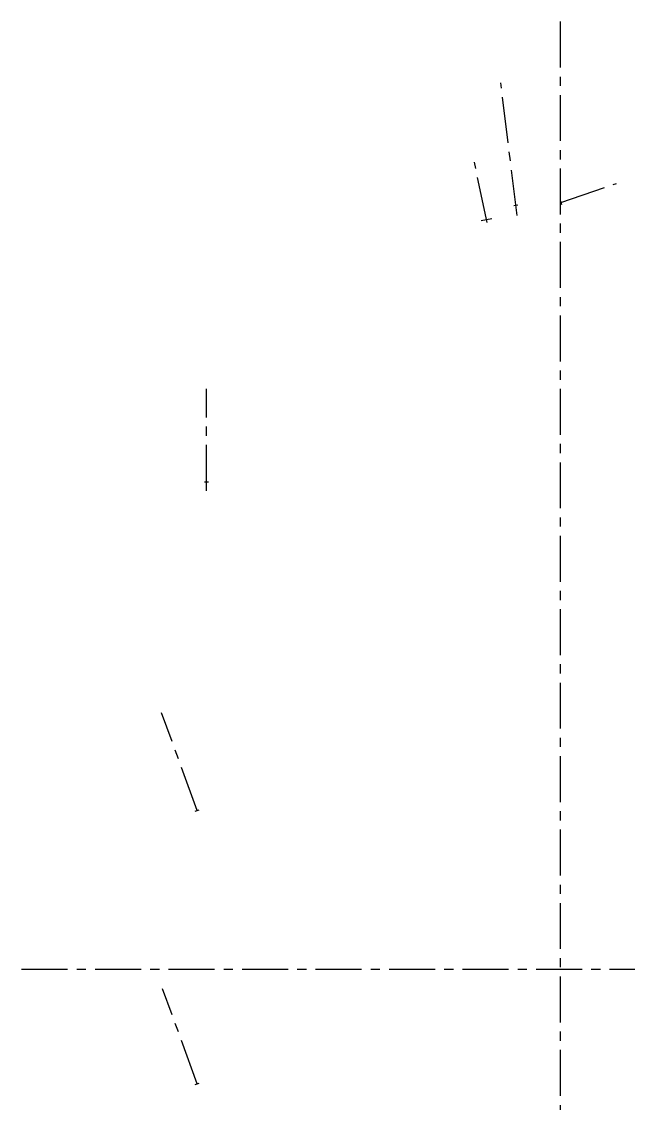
# Model space of a CAD drawing. Extents: x -970 to 13726, y -3419 to 1980.
# Drawn here: x 397.2 to 595.3, y 1626.1 to 1979.6 of the extents above; entities that cross this region are included whole.
import ezdxf

# ---------------------------------------------------------------- set-up
doc = ezdxf.new("R2010")
doc.units = 0
doc.header["$LTSCALE"] = 12
doc.header["$MEASUREMENT"] = 0
doc.linetypes.add('CENTER', pattern=[2, 1.25, -0.25, 0.25, -0.25])
for name, color, linetype in [('1 PIPE', 7, 'CONTINUOUS'), ('3 PIPE', 7, 'CONTINUOUS'), ('CENTER', 6, 'CENTER'), ('COVER', 3, 'CONTINUOUS')]:
    doc.layers.add(name, color=color, linetype=linetype)

# ---------------------------------------------------------------- blocks, each defined once
blk = doc.blocks.new('A$C7ebe031c')
at = {"layer": 'CENTER'}
for p, q in [((-4, 574.78), (-4, -44.43)), ((-179.83, 265.17), (171.83, 265.17))]:
    blk.add_line(p, q, dxfattribs=at)

msp = doc.modelspace()

# ---------------------------------------------------------------- linework, layer by layer
at = {"layer": '1 PIPE'}
for p, q in [((557.92156, 1919.51467), (559.22675, 1919.67493)), ((573.09569, 1921.10678, 16), (573.52381, 1919.86342, 16)), ((456.93823, 1829.24874, 16), (458.25323, 1829.24874, 16)), ((453.90039, 1721.58214, 16), (455.13609, 1722.0319, 16)), ((453.90039, 1632.31712, 16), (455.13609, 1632.76688, 16))]:
    msp.add_line(p, q, dxfattribs=at)
at = {"layer": '3 PIPE'}
msp.add_line((547.29272, 1914.57819), (550.71624, 1915.30588), dxfattribs=at)
at = {"layer": 'CENTER'}
for p, q in [((558.99035, 1916.20518), (553.65828, 1959.63139)), ((549.21244, 1913.96369), (545.02466, 1933.66562)), ((573.30975, 1920.4851, 16), (591.45751, 1926.73388, 16)), ((457.59573, 1826.26605, 16), (457.59573, 1859.5626, 16)), ((454.51824, 1721.80702, 16), (442.90645, 1753.71014, 16)), ((397.18917, 1669.97852), (748.84206, 1669.97852)), ((454.51824, 1632.542, 16), (443.22457, 1663.57111, 16))]:
    msp.add_line(p, q, dxfattribs=at)

# ---------------------------------------------------------------- block references
at = {"layer": 'COVER'}
msp.add_blockref('A$C7ebe031c', (577.01562, 1404.80424), dxfattribs=at)

doc.saveas('drawing.dxf')
